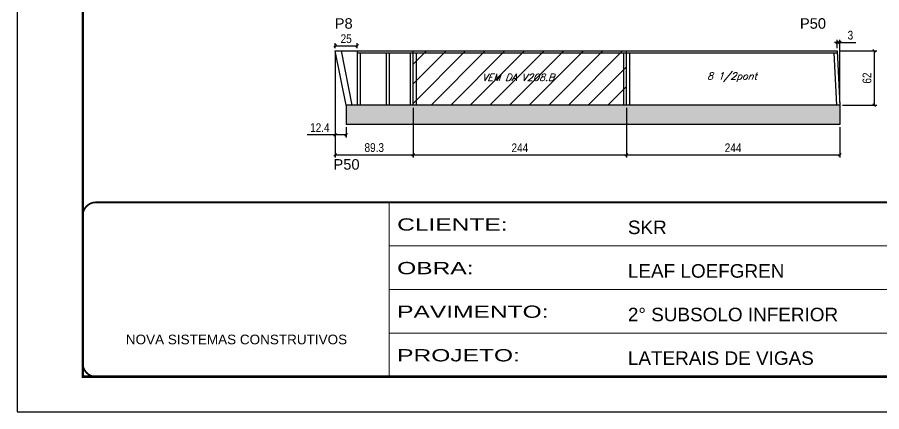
# Model space of a CAD drawing. Extents: x 3309 to 9590, y -2522 to 15424.
# Drawn here: x 4908 to 5897, y 7815 to 8266 of the extents above; entities that cross this region are included whole.
import ezdxf

# ---------------------------------------------------------------- set-up
doc = ezdxf.new("R2010")
doc.units = 0
doc.linetypes.add('CONTINUO', pattern=[0])
doc.linetypes.add('DASHED', pattern=[0.75, 0.5, -0.25])
for name, color, linetype in [('5', 5, 'Continuous'), ('COTA', 241, 'Continuous'), ('Painéis', 200, 'Continuous'), ('SARR_2.2x7', 40, 'Continuous'), ('SARR_3.5x7', 81, 'Continuous'), ('texto', 7, 'Continuous')]:
    doc.layers.add(name, color=color, linetype=linetype)
for name, color, linetype, lineweight in [('Folhas', 255, 'Continuous', 9), ('Hachura', 251, 'Continuous', 9), ('SARRAFO DE PRESSAO', 251, 'DASHED', 9)]:
    doc.layers.add(name, color=color, linetype=linetype, lineweight=lineweight)
doc.layers.add('Laje_Perimetro', color=7, linetype='Continuous', plot=False)
doc.styles.add('ARIAL', font='arial.ttf')
doc.styles.add('COTA TECNICA', font='techl___.ttf', dxfattribs={"height": 10})
doc.styles.add('Romans', font='romans.shx')
doc.styles.get("Standard").update_dxf_attribs({"font": 'arial.ttf'})
doc.styles.add('Tecnologia', font='')
doc.styles.get('Tecnologia').set_extended_font_data('Forgotten Futurist')
doc.dimstyles.new('PAINEL', dxfattribs={"dimtxt": 10, "dimasz": 3, "dimexe": 3, "dimexo": 3, "dimgap": 3, "dimtad": 1, "dimdec": 1, "dimzin": 12, "dimdsep": 46, "dimtxsty": 'COTA TECNICA', "dimblk1": 'OBLIQUE', "dimblk2": 'OBLIQUE', "dimsah": 1, "dimcen": 0.9, "dimclrd": 4, "dimclre": 4, "dimclrt": 240, "dimadec": 1, "dimazin": 3, "dimtfac": 1, "dimtdec": 1, "dimtmove": 0, "dimatfit": 3, "dimfxl": 1, "dimtolj": 1, "dimtzin": 12, "dimarcsym": 0})

# ---------------------------------------------------------------- blocks, each defined once
blk = doc.blocks.new('9999999999')
at = {"color": 30, "linetype": 'CONTINUO'}
for p, q in [((98564.56, 34230.21), (98564.56, 34429.45)), ((98564.56, 34379.64), (99583.98, 34379.64)), ((98564.56, 34329.83), (99487.98, 34329.83)), ((98564.56, 34280.02), (99487.98, 34280.02))]:
    blk.add_line(p, q, dxfattribs=at)
at = {"color": 30, "linetype": 'CONTINUO', "const_width": 2}
blk.add_lwpolyline([(99583.98, 34230.21), (99583.98, 34414.45, 0.414214), (99568.98, 34429.45), (98228.98, 34429.45, 0.414214), (98213.98, 34414.45), (98213.98, 34245.21, 0.414214), (98228.98, 34230.21), (99583.98, 34230.21)], format="xyb", dxfattribs=at)
at = {"layer": 'Folhas'}
blk.add_lwpolyline([(98138.98, 34190.21), (99623.98, 34190.21), (99623.98, 35240.21), (98138.98, 35240.21)], close=True, dxfattribs=at)
at = {"layer": 'Folhas', "color": 30, "const_width": 3}
blk.add_lwpolyline([(98213.98, 34230.21), (99583.98, 34230.21), (99583.98, 35200.21), (98213.98, 35200.21)], close=True, dxfattribs=at)
at = {"color": 7, "linetype": 'Continuous', "ltscale": 5, "style": 'ARIAL'}
for s, height, p in [('SKR', 15.483, (98837.68, 34393.13)), ('LEAF LOEFGREN', 15.4829, (98837.68, 34343.32)), ('2° SUBSOLO INFERIOR', 15.4829, (98837.68, 34293.51)), ('NOVA SISTEMAS CONSTRUTIVOS', 11.0592, (98263.19, 34267.21)), ('LATERAIS DE VIGAS', 15.4829, (98837.68, 34243.7))]:
    blk.add_text(s, height=height, dxfattribs=at).set_placement(p)
at = {"layer": 'Folhas', "color": 7, "style": 'Tecnologia', "width": 1.5}
for s, p in [('CLIENTE:', (98573.65, 34397.17)), ('OBRA:', (98573.65, 34347.31)), ('PAVIMENTO:', (98573.65, 34297.5)), ('PROJETO:', (98573.65, 34247.69))]:
    blk.add_text(s, height=14, dxfattribs=at).set_placement(p)
blk = doc.blocks.new('_Oblique')
at = {"color": 0, "linetype": 'ByBlock', "lineweight": -2}
blk.add_line((-0.5, -0.5), (0.5, 0.5), dxfattribs=at)
blk = doc.blocks.new('*D1848')
at = {"layer": 'COTA', "color": 4, "lineweight": -2, "transparency": 16777216}
for p, q in [((5271.69, 8224.26), (5271.69, 8105.5)), ((5360.96, 8162.26), (5360.96, 8105.5)), ((5271.69, 8108.5), (5360.96, 8108.5))]:
    blk.add_line(p, q, dxfattribs=at)
at = {"layer": 'Defpoints', "color": 0, "transparency": 16777216}
for p in [(5271.69, 8227.26), (5360.96, 8165.26), (5360.96, 8108.5)]:
    blk.add_point(p, dxfattribs=at)
at = {"layer": 'COTA', "color": 4, "lineweight": -2, "transparency": 16777216, "xscale": 3, "yscale": 3, "zscale": 3, "rotation": 180}
blk.add_blockref('_Oblique', (5271.69, 8108.5), dxfattribs=at)
at = {"layer": 'COTA', "color": 4, "lineweight": -2, "transparency": 16777216, "xscale": 3, "yscale": 3, "zscale": 3}
blk.add_blockref('_Oblique', (5360.96, 8108.5), dxfattribs=at)
at = {"layer": 'COTA', "color": 240, "transparency": 16777216, "insert": (5316.33, 8116.75), "char_height": 10, "attachment_point": 5, "style": 'COTA TECNICA'}
blk.add_mtext('\\A1;89.3', dxfattribs=at)
blk = doc.blocks.new('*D1849')
at = {"layer": 'COTA', "color": 4, "lineweight": -2, "transparency": 16777216}
for p, q in [((5360.96, 8162.26), (5360.96, 8105.5)), ((5604.96, 8162.26), (5604.96, 8105.5)), ((5360.96, 8108.5), (5604.96, 8108.5))]:
    blk.add_line(p, q, dxfattribs=at)
at = {"layer": 'Defpoints', "color": 0, "transparency": 16777216}
for p in [(5360.96, 8165.26), (5604.96, 8165.26), (5604.96, 8108.5)]:
    blk.add_point(p, dxfattribs=at)
at = {"layer": 'COTA', "color": 4, "lineweight": -2, "transparency": 16777216, "xscale": 3, "yscale": 3, "zscale": 3, "rotation": 180}
blk.add_blockref('_Oblique', (5360.96, 8108.5), dxfattribs=at)
at = {"layer": 'COTA', "color": 4, "lineweight": -2, "transparency": 16777216, "xscale": 3, "yscale": 3, "zscale": 3}
blk.add_blockref('_Oblique', (5604.96, 8108.5), dxfattribs=at)
at = {"layer": 'COTA', "color": 240, "transparency": 16777216, "insert": (5482.96, 8116.58), "char_height": 10, "attachment_point": 5, "style": 'COTA TECNICA'}
blk.add_mtext('\\A1;244', dxfattribs=at)
blk = doc.blocks.new('*D1850')
at = {"layer": 'COTA', "color": 4, "lineweight": -2, "transparency": 16777216}
for p, q in [((5604.96, 8162.26), (5604.96, 8105.5)), ((5848.99, 8140.26), (5848.99, 8105.5)), ((5604.96, 8108.5), (5848.99, 8108.5))]:
    blk.add_line(p, q, dxfattribs=at)
at = {"layer": 'Defpoints', "color": 0, "transparency": 16777216}
for p in [(5604.96, 8165.26), (5848.99, 8143.26), (5848.99, 8108.5)]:
    blk.add_point(p, dxfattribs=at)
at = {"layer": 'COTA', "color": 4, "lineweight": -2, "transparency": 16777216, "xscale": 3, "yscale": 3, "zscale": 3, "rotation": 180}
blk.add_blockref('_Oblique', (5604.96, 8108.5), dxfattribs=at)
at = {"layer": 'COTA', "color": 4, "lineweight": -2, "transparency": 16777216, "xscale": 3, "yscale": 3, "zscale": 3}
blk.add_blockref('_Oblique', (5848.99, 8108.5), dxfattribs=at)
at = {"layer": 'COTA', "color": 240, "transparency": 16777216, "insert": (5726.97, 8116.58), "char_height": 10, "attachment_point": 5, "style": 'COTA TECNICA'}
blk.add_mtext('\\A1;244', dxfattribs=at)
blk = doc.blocks.new('*D1853')
at = {"layer": 'COTA', "color": 4, "lineweight": -2, "transparency": 16777216}
for p, q in [((5848.96, 8227.26), (5891.32, 8227.26)), ((5888.32, 8227.26), (5888.32, 8165.26)), ((5851.99, 8165.26), (5891.32, 8165.26))]:
    blk.add_line(p, q, dxfattribs=at)
at = {"layer": 'Defpoints', "color": 0, "transparency": 16777216}
for p in [(5845.96, 8227.26), (5848.99, 8165.26), (5888.32, 8165.26)]:
    blk.add_point(p, dxfattribs=at)
at = {"layer": 'COTA', "color": 4, "lineweight": -2, "transparency": 16777216, "xscale": 3, "yscale": 3, "zscale": 3}
for p, rotation in [((5888.32, 8227.26), 90), ((5888.32, 8165.26), 270)]:
    blk.add_blockref('_Oblique', p, dxfattribs=dict(at, rotation=rotation))
at = {"layer": 'COTA', "color": 240, "transparency": 16777216, "insert": (5880.22, 8196.26), "char_height": 10, "attachment_point": 5, "rotation": 90, "style": 'COTA TECNICA'}
blk.add_mtext('\\A1;62', dxfattribs=at)
blk = doc.blocks.new('*D1855')
at = {"layer": 'COTA', "color": 4, "lineweight": -2, "transparency": 16777216}
for p, q in [((5271.69, 8230.26), (5271.69, 8236.08)), ((5271.69, 8233.08), (5296.69, 8233.08)), ((5296.69, 8230.26), (5296.69, 8236.08))]:
    blk.add_line(p, q, dxfattribs=at)
at = {"layer": 'Defpoints', "color": 0, "transparency": 16777216}
for p in [(5296.69, 8233.08), (5271.69, 8227.26), (5296.69, 8227.26)]:
    blk.add_point(p, dxfattribs=at)
at = {"layer": 'COTA', "color": 4, "lineweight": -2, "transparency": 16777216, "xscale": 3, "yscale": 3, "zscale": 3, "rotation": 180}
blk.add_blockref('_Oblique', (5271.69, 8233.08), dxfattribs=at)
at = {"layer": 'COTA', "color": 4, "lineweight": -2, "transparency": 16777216, "xscale": 3, "yscale": 3, "zscale": 3}
blk.add_blockref('_Oblique', (5296.69, 8233.08), dxfattribs=at)
at = {"layer": 'COTA', "color": 240, "transparency": 16777216, "insert": (5284.19, 8241.19), "char_height": 10, "attachment_point": 5, "style": 'COTA TECNICA'}
blk.add_mtext('\\A1;25', dxfattribs=at)
blk = doc.blocks.new('*D1856')
at = {"layer": 'COTA', "color": 4, "lineweight": -2, "transparency": 16777216}
for p, q in [((5271.69, 8224.26), (5271.69, 8128.48)), ((5271.69, 8131.48), (5239.46, 8131.48)), ((5284.08, 8131.48), (5271.69, 8131.48)), ((5284.08, 8140.26), (5284.08, 8128.48))]:
    blk.add_line(p, q, dxfattribs=at)
at = {"layer": 'Defpoints', "color": 0, "transparency": 16777216}
for p in [(5271.69, 8227.26), (5284.08, 8143.26), (5271.69, 8131.48)]:
    blk.add_point(p, dxfattribs=at)
at = {"layer": 'COTA', "color": 4, "lineweight": -2, "transparency": 16777216, "xscale": 3, "yscale": 3, "zscale": 3, "rotation": 180}
blk.add_blockref('_Oblique', (5271.69, 8131.48), dxfattribs=at)
at = {"layer": 'COTA', "color": 4, "lineweight": -2, "transparency": 16777216, "xscale": 3, "yscale": 3, "zscale": 3}
blk.add_blockref('_Oblique', (5284.08, 8131.48), dxfattribs=at)
at = {"layer": 'COTA', "color": 240, "transparency": 16777216, "insert": (5254.08, 8139.55), "char_height": 10, "attachment_point": 5, "style": 'COTA TECNICA'}
blk.add_mtext('\\A1;12.4', dxfattribs=at)
blk = doc.blocks.new('*D1857')
at = {"layer": 'COTA', "color": 4, "lineweight": -2, "transparency": 16777216}
for p, q in [((5845.96, 8230.26), (5845.96, 8240.04)), ((5848.99, 8168.26), (5848.99, 8240.04)), ((5845.96, 8237.04), (5842.96, 8237.04)), ((5845.96, 8237.04), (5848.99, 8237.04)), ((5848.99, 8237.04), (5867.32, 8237.04))]:
    blk.add_line(p, q, dxfattribs=at)
at = {"layer": 'Defpoints', "color": 0, "transparency": 16777216}
for p in [(5848.99, 8237.04), (5845.96, 8227.26), (5848.99, 8165.26)]:
    blk.add_point(p, dxfattribs=at)
at = {"layer": 'COTA', "color": 4, "lineweight": -2, "transparency": 16777216, "xscale": 3, "yscale": 3, "zscale": 3}
blk.add_blockref('_Oblique', (5845.96, 8237.04), dxfattribs=at)
at = {"layer": 'COTA', "color": 4, "lineweight": -2, "transparency": 16777216, "xscale": 3, "yscale": 3, "zscale": 3, "rotation": 180}
blk.add_blockref('_Oblique', (5848.99, 8237.04), dxfattribs=at)
at = {"layer": 'COTA', "color": 240, "transparency": 16777216, "insert": (5861.15, 8245.26), "char_height": 10, "attachment_point": 5, "style": 'COTA TECNICA'}
blk.add_mtext('\\A1;3', dxfattribs=at)

msp = doc.modelspace()

# ---------------------------------------------------------------- hatches: boundary and pattern name
at = {"layer": 'COTA'}
h = msp.add_hatch(dxfattribs=at)
h.set_pattern_fill('AR-CONC', color=256, scale=0.03)
h.set_pattern_definition([(50, (-5443.118, -74.221), (5.46554, -0.4781726), [0.5715, -6.2865]), (355, (-5443.118, -74.221), (-1.0573026, 5.7317054), [0.4572, -5.0292175]), (100.451445, (-5442.6627, -74.2606), (4.4082374, 5.2535326), [0.4857003, -5.3427073]), (46.1842, (-5443.118, -72.697), (8.1323712, -1.2612698), [0.85725, -9.42975]), (96.63556, (-5442.4404, -72.802), (7.122124, 7.4227837), [0.7285507, -8.0140682]), (351.18415, (-5443.118, -72.697), (7.122124, 7.4227837), [0.685799, -7.543792]), (21, (-5442.356, -73.078), (4.5484317, -3.067956), [0.5715, -6.2865]), (326, (-5442.356, -73.078), (1.8540609, 5.525639), [0.4572, -5.0292]), (71.451445, (-5441.977, -73.3335), (6.4024926, 2.457683), [0.4857003, -5.3426981]), (37.5, (-5443.1181, -74.2208), (0.0926581, 2.53665117), [0, -4.96824, 0, -5.1054, 0, -5.04825]), (7.5, (-5443.118, -74.2208), (2.0045899, 3.00541724), [0, -2.91084, 0, -4.85394, 0, -1.92405]), (327.5, (-5444.8174, -74.2208), (4.06771786, -0.17186232), [0, -1.905, 0, -5.9436, 0, -7.8867]), (317.5, (-5445.5794, -74.2208), (4.4438754, 0.7627947), [0, -2.4765, 0, -3.94716, 0, -5.6007])])
h.paths.add_polyline_path([(5848.99, 8143.26), (5848.99, 8165.26), (5284.08, 8165.26), (5284.08, 8143.26)])
h.paths.add_polyline_path([(6124.21, 8143.26), (6122.01, 8165.26), (5920.32, 8165.26), (5920.32, 8143.26)])
h.paths.add_polyline_path([(6315.55, 8143.26), (6315.55, 8165.26), (6289.23, 8165.26), (6219.1, 8165.26), (6204.55, 8165.26), (6196.2, 8165.26), (6196.2, 8143.26)])
at = {"layer": 'Hachura', "linetype": 'ByBlock'}
h = msp.add_hatch(dxfattribs=at)
h.set_pattern_fill('ANSI31', color=256, scale=5)
h.paths.add_polyline_path([(5604.96, 8227.26), (5360.96, 8227.26), (5360.96, 8165.26), (5604.96, 8165.26)])

# ---------------------------------------------------------------- linework, layer by layer
at = {"layer": 'COTA'}
for p, q in [((5284.08, 8165.26), (5284.08, 8143.26)), ((5848.99, 8165.26), (5848.99, 8143.26)), ((5848.99, 8143.26), (5284.08, 8143.26))]:
    msp.add_line(p, q, dxfattribs=at)
at = {"layer": 'Laje_Perimetro'}
msp.add_lwpolyline([(6392.87, 8864.98), (4907.87, 8864.98), (4907.87, 7814.98), (6392.87, 7814.98)], close=True, dxfattribs=at)
at = {"layer": 'Painéis', "linetype": 'ByBlock'}
for p, q in [((5284.08, 8165.26), (5271.69, 8227.26)), ((5271.69, 8227.26), (5845.96, 8227.26)), ((5360.96, 8165.26), (5360.96, 8227.26)), ((5604.96, 8165.26), (5604.96, 8227.26)), ((5845.96, 8227.26), (5848.99, 8165.26)), ((5848.99, 8165.26), (5284.08, 8165.26))]:
    msp.add_line(p, q, dxfattribs=at)
at = {"layer": 'SARR_2.2x7', "linetype": 'Continuous'}
for p, q in [((5291.22, 8165.26), (5278.83, 8227.26)), ((5296.69, 8225.06), (5360.96, 8225.06)), ((5360.96, 8225.06), (5604.96, 8225.06)), ((5604.96, 8225.06), (5845.77, 8225.06))]:
    msp.add_line(p, q, dxfattribs=at)
at = {"layer": 'SARR_3.5x7'}
for p, q in [((5296.69, 8227.26), (5296.69, 8165.26)), ((5300.19, 8225.06), (5300.19, 8165.26)), ((5330, 8225.06), (5330, 8165.26)), ((5333.5, 8225.06), (5333.5, 8165.26)), ((5357.46, 8225.06), (5357.46, 8165.26)), ((5364.46, 8225.06), (5364.46, 8165.26)), ((5601.46, 8225.06), (5601.46, 8165.26)), ((5608.46, 8225.06), (5608.46, 8165.26)), ((5842.26, 8225.06), (5845.18, 8165.26))]:
    msp.add_line(p, q, dxfattribs=at)

# ---------------------------------------------------------------- block references
at = {"layer": 'SARRAFO DE PRESSAO', "color": 6, "linetype": 'ByBlock'}
msp.add_blockref('9999999999', (-93231.11, -26375.22), dxfattribs=at)

# ---------------------------------------------------------------- texts
at = {"layer": '5', "linetype": 'Continuous'}
for s, p in [('P8', (5271.13, 8252.65)), ('P50', (5803.46, 8252.65)), ('P50', (5269.72, 8091.6))]:
    msp.add_text(s, height=12, rotation=0.00004, dxfattribs=at).set_placement(p)
at = {"layer": 'texto', "color": 2, "char_height": 8, "attachment_point": 5, "style": 'Romans'}
for s, insert in [('{\\Q19;\\C256;VEM DA V208.B}', (5481.01, 8197.26)), ('{\\Q19;\\C256;8 1/2pont}', (5725.71, 8197.26))]:
    msp.add_mtext(s, dxfattribs=dict(at, insert=insert))

# ---------------------------------------------------------------- dimensions: what is measured, and where the dimension line sits
at = {"layer": 'COTA'}
for base, p1, p2, picture, middle in [((5848.99, 8237.04), (5845.96, 8227.26), (5848.99, 8165.26), '*D1857', (5861.15, 8245.26)), ((5296.69, 8233.08), (5271.69, 8227.26), (5296.69, 8227.26), '*D1855', (5284.19, 8241.19)), ((5271.69, 8131.48), (5284.08, 8143.26), (5271.69, 8227.26), '*D1856', (5254.08, 8139.55)), ((5360.96, 8108.5), (5271.69, 8227.26), (5360.96, 8165.26), '*D1848', (5316.33, 8116.75))]:
    dim = msp.add_linear_dim(base=base, p1=p1, p2=p2, dimstyle='PAINEL', dxfattribs=at)
    dim.commit()
    dim.dimension.update_dxf_attribs({"geometry": picture, "text_midpoint": middle})
dim = msp.add_linear_dim(base=(5888.32, 8165.26), p1=(5845.96, 8227.26), p2=(5848.99, 8165.26), angle=90, dimstyle='PAINEL', dxfattribs=at)
dim.commit()
dim.dimension.update_dxf_attribs({"geometry": '*D1853', "text_midpoint": (5880.22, 8196.26)})
for base, p1, p2, picture, middle in [((5604.96, 8108.5), (5360.96, 8165.26), (5604.96, 8165.26), '*D1849', (5482.96, 8116.58)), ((5848.99, 8108.5), (5604.96, 8165.26), (5848.99, 8143.26), '*D1850', (5726.97, 8116.58))]:
    dim = msp.add_linear_dim(base=base, p1=p1, p2=p2, dimstyle='PAINEL', override={"dimtmove": 1}, dxfattribs=at)
    dim.commit()
    dim.dimension.update_dxf_attribs({"geometry": picture, "text_midpoint": middle})

doc.saveas('drawing.dxf')
